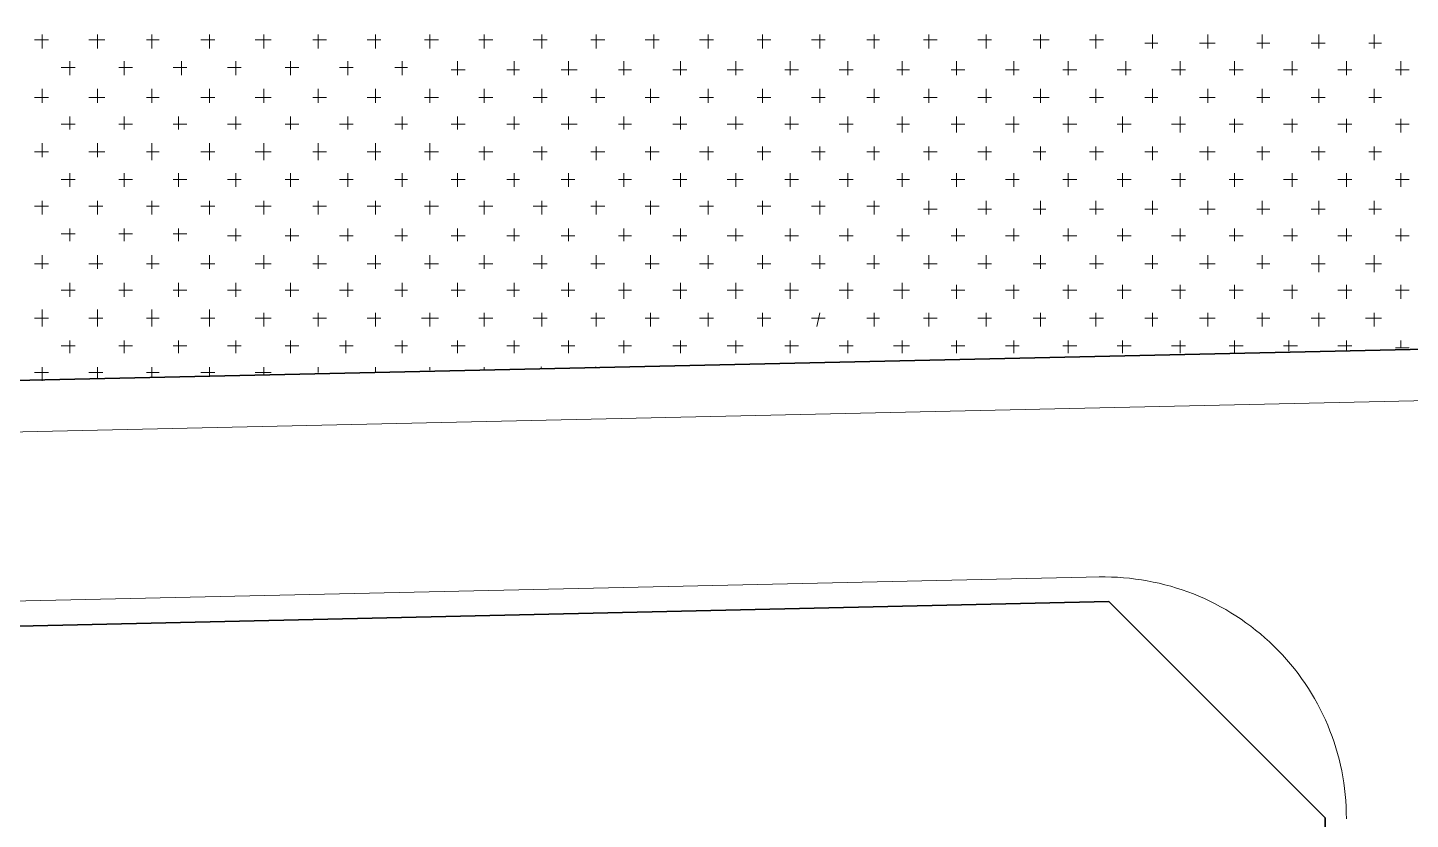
# Model space of a CAD drawing. Header units: millimetres. Extents: x -1787 to 4633, y 81 to 2259.
# Drawn here: x 989.6 to 1147.3, y 1509.3 to 1599.6 of the extents above; entities that cross this region are included whole.
import ezdxf

# ---------------------------------------------------------------- set-up
doc = ezdxf.new("R2010")
doc.units = ezdxf.units.MM
doc.header["$MEASUREMENT"] = 0
doc.layers.get('0').update_dxf_attribs({"linetype": 'CONTINUOUS'})

msp = doc.modelspace()

# ---------------------------------------------------------------- linework, layer by layer
at = {"color": 1, "linetype": 'Continuous', "lineweight": 35, "true_color": 0x000001}
for points in [[(1543.57077, 1598.22488), (698.95014, 1647.72245), (531.72863, 1598.22488), (523.33715, 1582.29323), (527.95855, 1568.0642), (553.13299, 1549.70024), (1544.5437, 1571.71267), (1551.5974, 1578.27991), (1552.57033, 1588.61724)], [(1137.61776, 1509.44546), (1112.92979, 1534.13344), (576.48319, 1521.97187), (548.26836, 1482.44679), (661.49252, 1127.45073), (690.43705, 1106.65446), (1112.68655, 1106.28961), (1137.25291, 1130.61274)]]:
    msp.add_lwpolyline(points, close=True, dxfattribs=at)
at = {"color": 3, "linetype": 'Continuous', "lineweight": 15, "true_color": 0x000003}
for points in [[(991.19253, 1597.25195), (991.19253, 1598.83296), (991.19253, 1598.83296)], [(997.51654, 1597.25195), (997.51654, 1598.83296), (997.51654, 1598.83296)], [(1003.71894, 1597.25195), (1003.71894, 1598.83296), (1003.71894, 1598.83296)], [(1010.28618, 1597.25195), (1010.28618, 1598.83296), (1010.28618, 1598.83296)], [(1016.48858, 1597.25195), (1016.48858, 1598.83296), (1016.48858, 1598.83296)], [(1022.69098, 1597.25195), (1022.69098, 1598.83296), (1022.69098, 1598.83296)], [(1029.25822, 1597.25195), (1029.25822, 1598.83296), (1029.25822, 1598.83296)], [(1035.46062, 1597.25195), (1035.46062, 1598.83296), (1035.46062, 1598.83296)], [(1041.66302, 1597.25195), (1041.66302, 1598.83296), (1041.66302, 1598.83296)], [(1048.23026, 1597.25195), (1048.23026, 1598.83296), (1048.23026, 1598.83296)], [(1054.43266, 1597.25195), (1054.43266, 1598.83296), (1054.43266, 1598.83296)], [(1060.99991, 1597.25195), (1060.99991, 1598.83296), (1060.99991, 1598.83296)], [(1067.2023, 1597.25195), (1067.2023, 1598.83296), (1067.2023, 1598.83296)], [(1073.4047, 1597.25195), (1073.4047, 1598.83296), (1073.4047, 1598.83296)], [(1079.97195, 1597.25195), (1079.97195, 1598.83296), (1079.97195, 1598.83296)], [(1086.17434, 1597.25195), (1086.17434, 1598.83296), (1086.17434, 1598.83296)], [(1092.37674, 1597.25195), (1092.37674, 1598.83296), (1092.37674, 1598.83296)], [(1098.94399, 1597.25195), (1098.94399, 1598.83296), (1098.94399, 1598.83296)], [(1105.14638, 1597.25195), (1105.14638, 1598.83296), (1105.14638, 1598.83296)], [(1111.4704, 1597.25195), (1111.4704, 1598.83296), (1111.4704, 1598.83296)], [(1117.91603, 1597.25195), (1117.91603, 1598.83296), (1117.91603, 1598.83296)], [(1124.24004, 1597.25195), (1124.24004, 1598.83296), (1124.24004, 1598.83296)], [(1130.44244, 1597.25195), (1130.44244, 1598.83296), (1130.44244, 1598.83296)], [(1136.88807, 1597.25195), (1136.88807, 1598.83296), (1136.88807, 1598.83296)], [(1143.21208, 1597.25195), (1143.21208, 1598.83296), (1143.21208, 1598.83296)], [(990.34122, 1598.22488), (991.92222, 1598.22488), (991.92222, 1598.22488)], [(996.54362, 1598.22488), (998.36785, 1598.22488), (998.36785, 1598.22488)], [(1003.11086, 1598.22488), (1004.57025, 1598.22488), (1004.57025, 1598.22488)], [(1009.31326, 1598.22488), (1010.89426, 1598.22488), (1010.89426, 1598.22488)], [(1015.51566, 1598.22488), (1017.33989, 1598.22488), (1017.33989, 1598.22488)], [(1022.0829, 1598.22488), (1023.6639, 1598.22488), (1023.6639, 1598.22488)], [(1028.2853, 1598.22488), (1029.8663, 1598.22488), (1029.8663, 1598.22488)], [(1034.85254, 1598.22488), (1036.43355, 1598.22488), (1036.43355, 1598.22488)], [(1041.05494, 1598.22488), (1042.63594, 1598.22488), (1042.63594, 1598.22488)], [(1047.25734, 1598.22488), (1048.83834, 1598.22488), (1048.83834, 1598.22488)], [(1053.82458, 1598.22488), (1055.40559, 1598.22488), (1055.40559, 1598.22488)], [(1060.02698, 1598.22488), (1061.60798, 1598.22488), (1061.60798, 1598.22488)], [(1066.22938, 1598.22488), (1067.81038, 1598.22488), (1067.81038, 1598.22488)], [(1072.79662, 1598.22488), (1074.37763, 1598.22488), (1074.37763, 1598.22488)], [(1078.99902, 1598.22488), (1080.58002, 1598.22488), (1080.58002, 1598.22488)], [(1085.32303, 1598.22488), (1086.78242, 1598.22488), (1086.78242, 1598.22488)], [(1091.76866, 1598.22488), (1093.34967, 1598.22488), (1093.34967, 1598.22488)], [(1097.97106, 1598.22488), (1099.55206, 1598.22488), (1099.55206, 1598.22488)], [(1104.29507, 1598.22488), (1106.11931, 1598.22488), (1106.11931, 1598.22488)], [(1110.7407, 1598.22488), (1112.32171, 1598.22488), (1112.32171, 1598.22488)], [(1117.06472, 1597.86003), (1118.5241, 1597.86003), (1118.5241, 1597.86003)], [(1123.26711, 1597.86003), (1125.09135, 1597.86003), (1125.09135, 1597.86003)], [(1129.83436, 1597.86003), (1131.29375, 1597.86003), (1131.29375, 1597.86003)], [(1136.03676, 1597.86003), (1137.61776, 1597.86003), (1137.61776, 1597.86003)], [(1142.604, 1597.86003), (1144.06339, 1597.86003), (1144.06339, 1597.86003)], [(994.35453, 1594.21156), (994.35453, 1595.79257), (994.35453, 1595.79257)], [(1000.55693, 1594.21156), (1000.55693, 1595.79257), (1000.55693, 1595.79257)], [(1007.12418, 1594.21156), (1007.12418, 1595.79257), (1007.12418, 1595.79257)], [(1013.32657, 1594.21156), (1013.32657, 1595.79257), (1013.32657, 1595.79257)], [(1019.52897, 1594.21156), (1019.52897, 1595.79257), (1019.52897, 1595.79257)], [(1026.09622, 1594.21156), (1026.09622, 1595.79257), (1026.09622, 1595.79257)], [(1032.29861, 1594.21156), (1032.29861, 1595.79257), (1032.29861, 1595.79257)], [(1038.62263, 1594.21156), (1038.62263, 1595.79257), (1038.62263, 1595.79257)], [(1045.06826, 1594.21156), (1045.06826, 1595.79257), (1045.06826, 1595.79257)], [(1051.27065, 1594.21156), (1051.27065, 1595.79257), (1051.27065, 1595.79257)], [(1057.59467, 1594.21156), (1057.59467, 1595.79257), (1057.59467, 1595.79257)], [(1064.0403, 1594.21156), (1064.0403, 1595.79257), (1064.0403, 1595.79257)], [(1070.36431, 1594.21156), (1070.36431, 1595.79257), (1070.36431, 1595.79257)], [(1076.56671, 1594.21156), (1076.56671, 1595.79257), (1076.56671, 1595.79257)], [(1083.13395, 1594.21156), (1083.13395, 1595.79257), (1083.13395, 1595.79257)], [(1089.33635, 1594.21156), (1089.33635, 1595.79257), (1089.33635, 1595.79257)], [(1095.53875, 1594.21156), (1095.53875, 1595.79257), (1095.53875, 1595.79257)], [(1102.10599, 1594.21156), (1102.10599, 1595.79257), (1102.10599, 1595.79257)], [(1108.30839, 1594.21156), (1108.30839, 1595.79257), (1108.30839, 1595.79257)], [(1114.87564, 1594.21156), (1114.87564, 1595.79257), (1114.87564, 1595.79257)], [(1121.07803, 1594.21156), (1121.07803, 1595.79257), (1121.07803, 1595.79257)], [(1127.28043, 1594.21156), (1127.28043, 1595.79257), (1127.28043, 1595.79257)], [(1133.84768, 1594.21156), (1133.84768, 1595.79257), (1133.84768, 1595.79257)], [(1140.05007, 1594.21156), (1140.05007, 1595.79257), (1140.05007, 1595.79257)], [(1146.25247, 1594.21156), (1146.25247, 1595.79257), (1146.25247, 1595.79257)], [(993.38161, 1595.06287), (994.96261, 1595.06287), (994.96261, 1595.06287)], [(999.94885, 1595.06287), (1001.52986, 1595.06287), (1001.52986, 1595.06287)], [(1006.15125, 1595.06287), (1007.73226, 1595.06287), (1007.73226, 1595.06287)], [(1012.35365, 1595.06287), (1013.93465, 1595.06287), (1013.93465, 1595.06287)], [(1018.92089, 1595.06287), (1020.5019, 1595.06287), (1020.5019, 1595.06287)], [(1025.12329, 1595.06287), (1026.7043, 1595.06287), (1026.7043, 1595.06287)], [(1031.44731, 1595.06287), (1032.90669, 1595.06287), (1032.90669, 1595.06287)], [(1037.89293, 1594.81964), (1039.47394, 1594.81964), (1039.47394, 1594.81964)], [(1044.21695, 1594.81964), (1045.67634, 1594.81964), (1045.67634, 1594.81964)], [(1050.41935, 1594.81964), (1052.24358, 1594.81964), (1052.24358, 1594.81964)], [(1056.98659, 1594.81964), (1058.44598, 1594.81964), (1058.44598, 1594.81964)], [(1063.18899, 1594.81964), (1064.76999, 1594.81964), (1064.76999, 1594.81964)], [(1069.39139, 1594.81964), (1071.21562, 1594.81964), (1071.21562, 1594.81964)], [(1075.95863, 1594.81964), (1077.53963, 1594.81964), (1077.53963, 1594.81964)], [(1082.16103, 1594.81964), (1083.74203, 1594.81964), (1083.74203, 1594.81964)], [(1088.72827, 1594.81964), (1090.18766, 1594.81964), (1090.18766, 1594.81964)], [(1094.93067, 1594.81964), (1096.51167, 1594.81964), (1096.51167, 1594.81964)], [(1101.13307, 1594.81964), (1102.71407, 1594.81964), (1102.71407, 1594.81964)], [(1107.70031, 1594.81964), (1109.28132, 1594.81964), (1109.28132, 1594.81964)], [(1113.90271, 1594.81964), (1115.48371, 1594.81964), (1115.48371, 1594.81964)], [(1120.10511, 1594.81964), (1121.68611, 1594.81964), (1121.68611, 1594.81964)], [(1126.67235, 1594.81964), (1128.25336, 1594.81964), (1128.25336, 1594.81964)], [(1132.87475, 1594.81964), (1134.45575, 1594.81964), (1134.45575, 1594.81964)], [(1139.07715, 1594.81964), (1140.65815, 1594.81964), (1140.65815, 1594.81964)], [(1145.64439, 1594.81964), (1147.2254, 1594.81964), (1147.2254, 1594.81964)], [(991.19253, 1591.04956), (991.19253, 1592.63056), (991.19253, 1592.63056)], [(997.51654, 1591.04956), (997.51654, 1592.63056), (997.51654, 1592.63056)], [(1003.71894, 1591.04956), (1003.71894, 1592.63056), (1003.71894, 1592.63056)], [(1010.28618, 1591.04956), (1010.28618, 1592.63056), (1010.28618, 1592.63056)], [(1016.48858, 1591.04956), (1016.48858, 1592.63056), (1016.48858, 1592.63056)], [(1022.69098, 1591.04956), (1022.69098, 1592.63056), (1022.69098, 1592.63056)], [(1029.25822, 1591.04956), (1029.25822, 1592.63056), (1029.25822, 1592.63056)], [(1035.46062, 1591.04956), (1035.46062, 1592.63056), (1035.46062, 1592.63056)], [(1041.66302, 1591.04956), (1041.66302, 1592.63056), (1041.66302, 1592.63056)], [(1048.23026, 1591.04956), (1048.23026, 1592.63056), (1048.23026, 1592.63056)], [(1054.43266, 1591.04956), (1054.43266, 1592.63056), (1054.43266, 1592.63056)], [(1060.63506, 1591.04956), (1060.63506, 1592.63056), (1060.63506, 1592.63056)], [(1067.2023, 1591.04956), (1067.2023, 1592.63056), (1067.2023, 1592.63056)], [(1073.4047, 1591.04956), (1073.4047, 1592.63056), (1073.4047, 1592.63056)], [(1079.97195, 1591.04956), (1079.97195, 1592.63056), (1079.97195, 1592.63056)], [(1086.17434, 1591.04956), (1086.17434, 1592.63056), (1086.17434, 1592.63056)], [(1092.37674, 1591.04956), (1092.37674, 1592.63056), (1092.37674, 1592.63056)], [(1098.94399, 1591.04956), (1098.94399, 1592.63056), (1098.94399, 1592.63056)], [(1105.14638, 1591.04956), (1105.14638, 1592.63056), (1105.14638, 1592.63056)], [(1111.4704, 1591.04956), (1111.4704, 1592.63056), (1111.4704, 1592.63056)], [(1117.91603, 1591.04956), (1117.91603, 1592.63056), (1117.91603, 1592.63056)], [(1124.24004, 1591.04956), (1124.24004, 1592.63056), (1124.24004, 1592.63056)], [(1130.44244, 1591.04956), (1130.44244, 1592.63056), (1130.44244, 1592.63056)], [(1136.88807, 1591.04956), (1136.88807, 1592.63056), (1136.88807, 1592.63056)], [(1143.21208, 1591.04956), (1143.21208, 1592.63056), (1143.21208, 1592.63056)], [(990.34122, 1591.65763), (991.92222, 1591.65763), (991.92222, 1591.65763)], [(996.54362, 1591.65763), (998.36785, 1591.65763), (998.36785, 1591.65763)], [(1003.11086, 1591.65763), (1004.57025, 1591.65763), (1004.57025, 1591.65763)], [(1009.31326, 1591.65763), (1010.89426, 1591.65763), (1010.89426, 1591.65763)], [(1015.51566, 1591.65763), (1017.33989, 1591.65763), (1017.33989, 1591.65763)], [(1022.0829, 1591.65763), (1023.6639, 1591.65763), (1023.6639, 1591.65763)], [(1028.2853, 1591.65763), (1029.8663, 1591.65763), (1029.8663, 1591.65763)], [(1034.85254, 1591.65763), (1036.43355, 1591.65763), (1036.43355, 1591.65763)], [(1041.05494, 1591.65763), (1042.63594, 1591.65763), (1042.63594, 1591.65763)], [(1047.25734, 1591.65763), (1048.83834, 1591.65763), (1048.83834, 1591.65763)], [(1053.82458, 1591.65763), (1055.40559, 1591.65763), (1055.40559, 1591.65763)], [(1060.02698, 1591.65763), (1061.60798, 1591.65763), (1061.60798, 1591.65763)], [(1066.22938, 1591.65763), (1067.81038, 1591.65763), (1067.81038, 1591.65763)], [(1072.79662, 1591.65763), (1074.37763, 1591.65763), (1074.37763, 1591.65763)], [(1078.99902, 1591.65763), (1080.58002, 1591.65763), (1080.58002, 1591.65763)], [(1085.32303, 1591.65763), (1086.78242, 1591.65763), (1086.78242, 1591.65763)], [(1091.76866, 1591.65763), (1093.34967, 1591.65763), (1093.34967, 1591.65763)], [(1097.97106, 1591.65763), (1099.55206, 1591.65763), (1099.55206, 1591.65763)], [(1104.29507, 1591.65763), (1106.11931, 1591.65763), (1106.11931, 1591.65763)], [(1110.7407, 1591.65763), (1112.32171, 1591.65763), (1112.32171, 1591.65763)], [(1117.06472, 1591.65763), (1118.5241, 1591.65763), (1118.5241, 1591.65763)], [(1123.26711, 1591.65763), (1125.09135, 1591.65763), (1125.09135, 1591.65763)], [(1129.83436, 1591.65763), (1131.29375, 1591.65763), (1131.29375, 1591.65763)], [(1136.03676, 1591.65763), (1137.61776, 1591.65763), (1137.61776, 1591.65763)], [(1142.604, 1591.65763), (1144.06339, 1591.65763), (1144.06339, 1591.65763)], [(994.35453, 1588.00917), (994.35453, 1589.46855), (994.35453, 1589.46855)], [(1000.55693, 1588.00917), (1000.55693, 1589.46855), (1000.55693, 1589.46855)], [(1006.75933, 1588.00917), (1006.75933, 1589.46855), (1006.75933, 1589.46855)], [(1013.32657, 1588.00917), (1013.32657, 1589.46855), (1013.32657, 1589.46855)], [(1019.52897, 1588.00917), (1019.52897, 1589.46855), (1019.52897, 1589.46855)], [(1026.09622, 1588.00917), (1026.09622, 1589.46855), (1026.09622, 1589.46855)], [(1032.29861, 1588.00917), (1032.29861, 1589.46855), (1032.29861, 1589.46855)], [(1038.62263, 1588.00917), (1038.62263, 1589.46855), (1038.62263, 1589.46855)], [(1045.06826, 1588.00917), (1045.06826, 1589.46855), (1045.06826, 1589.46855)], [(1051.27065, 1588.00917), (1051.27065, 1589.46855), (1051.27065, 1589.46855)], [(1057.59467, 1588.00917), (1057.59467, 1589.46855), (1057.59467, 1589.46855)], [(1064.0403, 1588.00917), (1064.0403, 1589.46855), (1064.0403, 1589.46855)], [(1070.36431, 1588.00917), (1070.36431, 1589.46855), (1070.36431, 1589.46855)], [(1076.56671, 1588.00917), (1076.56671, 1589.46855), (1076.56671, 1589.46855)], [(1083.13395, 1587.64432), (1083.13395, 1589.46855), (1083.13395, 1589.46855)], [(1089.33635, 1587.64432), (1089.33635, 1589.46855), (1089.33635, 1589.46855)], [(1095.53875, 1587.64432), (1095.53875, 1589.46855), (1095.53875, 1589.46855)], [(1102.10599, 1587.64432), (1102.10599, 1589.46855), (1102.10599, 1589.46855)], [(1108.30839, 1587.64432), (1108.30839, 1589.46855), (1108.30839, 1589.46855)], [(1114.51079, 1587.64432), (1114.51079, 1589.46855), (1114.51079, 1589.46855)], [(1121.07803, 1587.64432), (1121.07803, 1589.46855), (1121.07803, 1589.46855)], [(1127.28043, 1587.64432), (1127.28043, 1589.22532), (1127.28043, 1589.22532)], [(1133.84768, 1587.64432), (1133.84768, 1589.22532), (1133.84768, 1589.22532)], [(1140.05007, 1587.64432), (1140.05007, 1589.22532), (1140.05007, 1589.22532)], [(1146.25247, 1587.64432), (1146.25247, 1589.22532), (1146.25247, 1589.22532)], [(993.38161, 1588.61724), (994.96261, 1588.61724), (994.96261, 1588.61724)], [(999.94885, 1588.61724), (1001.52986, 1588.61724), (1001.52986, 1588.61724)], [(1006.15125, 1588.61724), (1007.73226, 1588.61724), (1007.73226, 1588.61724)], [(1012.35365, 1588.61724), (1013.93465, 1588.61724), (1013.93465, 1588.61724)], [(1018.92089, 1588.61724), (1020.5019, 1588.61724), (1020.5019, 1588.61724)], [(1025.12329, 1588.61724), (1026.7043, 1588.61724), (1026.7043, 1588.61724)], [(1031.44731, 1588.61724), (1032.90669, 1588.61724), (1032.90669, 1588.61724)], [(1037.89293, 1588.61724), (1039.47394, 1588.61724), (1039.47394, 1588.61724)], [(1044.21695, 1588.61724), (1045.67634, 1588.61724), (1045.67634, 1588.61724)], [(1050.41935, 1588.61724), (1052.24358, 1588.61724), (1052.24358, 1588.61724)], [(1056.98659, 1588.61724), (1058.44598, 1588.61724), (1058.44598, 1588.61724)], [(1063.18899, 1588.61724), (1064.76999, 1588.61724), (1064.76999, 1588.61724)], [(1069.39139, 1588.61724), (1071.21562, 1588.61724), (1071.21562, 1588.61724)], [(1075.95863, 1588.61724), (1077.53963, 1588.61724), (1077.53963, 1588.61724)], [(1082.16103, 1588.61724), (1083.74203, 1588.61724), (1083.74203, 1588.61724)], [(1088.72827, 1588.61724), (1090.18766, 1588.61724), (1090.18766, 1588.61724)], [(1094.93067, 1588.61724), (1096.51167, 1588.61724), (1096.51167, 1588.61724)], [(1101.13307, 1588.61724), (1102.71407, 1588.61724), (1102.71407, 1588.61724)], [(1107.70031, 1588.61724), (1109.28132, 1588.61724), (1109.28132, 1588.61724)], [(1113.90271, 1588.61724), (1115.48371, 1588.61724), (1115.48371, 1588.61724)], [(1120.10511, 1588.61724), (1121.68611, 1588.61724), (1121.68611, 1588.61724)], [(1126.67235, 1588.61724), (1128.25336, 1588.61724), (1128.25336, 1588.61724)], [(1132.87475, 1588.61724), (1134.45575, 1588.61724), (1134.45575, 1588.61724)], [(1139.07715, 1588.61724), (1140.65815, 1588.61724), (1140.65815, 1588.61724)], [(1145.64439, 1588.61724), (1147.2254, 1588.61724), (1147.2254, 1588.61724)], [(991.19253, 1584.84716), (991.19253, 1586.42816), (991.19253, 1586.42816)], [(997.51654, 1584.84716), (997.51654, 1586.42816), (997.51654, 1586.42816)], [(1003.71894, 1584.48231), (1003.71894, 1586.42816), (1003.71894, 1586.42816)], [(1010.28618, 1584.48231), (1010.28618, 1586.42816), (1010.28618, 1586.42816)], [(1016.48858, 1584.48231), (1016.48858, 1586.42816), (1016.48858, 1586.42816)], [(1022.69098, 1584.48231), (1022.69098, 1586.42816), (1022.69098, 1586.42816)], [(1029.25822, 1584.48231), (1029.25822, 1586.42816), (1029.25822, 1586.42816)], [(1035.46062, 1584.48231), (1035.46062, 1586.42816), (1035.46062, 1586.42816)], [(1041.66302, 1584.48231), (1041.66302, 1586.06331), (1041.66302, 1586.06331)], [(1048.23026, 1584.48231), (1048.23026, 1586.06331), (1048.23026, 1586.06331)], [(1054.43266, 1584.48231), (1054.43266, 1586.06331), (1054.43266, 1586.06331)], [(1060.63506, 1584.48231), (1060.63506, 1586.06331), (1060.63506, 1586.06331)], [(1067.2023, 1584.48231), (1067.2023, 1586.06331), (1067.2023, 1586.06331)], [(1073.4047, 1584.48231), (1073.4047, 1586.06331), (1073.4047, 1586.06331)], [(1079.97195, 1584.48231), (1079.97195, 1586.06331), (1079.97195, 1586.06331)], [(1086.17434, 1584.48231), (1086.17434, 1586.06331), (1086.17434, 1586.06331)], [(1092.37674, 1584.48231), (1092.37674, 1586.06331), (1092.37674, 1586.06331)], [(1098.94399, 1584.48231), (1098.94399, 1586.06331), (1098.94399, 1586.06331)], [(1105.14638, 1584.48231), (1105.14638, 1586.06331), (1105.14638, 1586.06331)], [(1111.4704, 1584.48231), (1111.4704, 1586.06331), (1111.4704, 1586.06331)], [(1117.91603, 1584.48231), (1117.91603, 1586.06331), (1117.91603, 1586.06331)], [(1124.24004, 1584.48231), (1124.24004, 1586.06331), (1124.24004, 1586.06331)], [(1130.44244, 1584.48231), (1130.44244, 1586.06331), (1130.44244, 1586.06331)], [(1136.88807, 1584.48231), (1136.88807, 1586.06331), (1136.88807, 1586.06331)], [(1143.21208, 1584.48231), (1143.21208, 1586.06331), (1143.21208, 1586.06331)], [(990.34122, 1585.45524), (991.92222, 1585.45524), (991.92222, 1585.45524)], [(996.54362, 1585.45524), (998.36785, 1585.45524), (998.36785, 1585.45524)], [(1003.11086, 1585.45524), (1004.57025, 1585.45524), (1004.57025, 1585.45524)], [(1009.31326, 1585.45524), (1010.89426, 1585.45524), (1010.89426, 1585.45524)], [(1015.51566, 1585.45524), (1017.33989, 1585.45524), (1017.33989, 1585.45524)], [(1022.0829, 1585.45524), (1023.6639, 1585.45524), (1023.6639, 1585.45524)], [(1028.2853, 1585.45524), (1029.8663, 1585.45524), (1029.8663, 1585.45524)], [(1034.85254, 1585.45524), (1036.43355, 1585.45524), (1036.43355, 1585.45524)], [(1041.05494, 1585.45524), (1042.63594, 1585.45524), (1042.63594, 1585.45524)], [(1047.25734, 1585.45524), (1048.83834, 1585.45524), (1048.83834, 1585.45524)], [(1053.82458, 1585.45524), (1055.40559, 1585.45524), (1055.40559, 1585.45524)], [(1060.02698, 1585.45524), (1061.60798, 1585.45524), (1061.60798, 1585.45524)], [(1066.22938, 1585.45524), (1067.81038, 1585.45524), (1067.81038, 1585.45524)], [(1072.79662, 1585.45524), (1074.37763, 1585.45524), (1074.37763, 1585.45524)], [(1078.99902, 1585.45524), (1080.58002, 1585.45524), (1080.58002, 1585.45524)], [(1085.32303, 1585.45524), (1086.78242, 1585.45524), (1086.78242, 1585.45524)], [(1091.76866, 1585.45524), (1093.34967, 1585.45524), (1093.34967, 1585.45524)], [(1097.97106, 1585.45524), (1099.55206, 1585.45524), (1099.55206, 1585.45524)], [(1104.29507, 1585.45524), (1105.75446, 1585.45524), (1105.75446, 1585.45524)], [(1110.7407, 1585.45524), (1112.32171, 1585.45524), (1112.32171, 1585.45524)], [(1117.06472, 1585.45524), (1118.5241, 1585.45524), (1118.5241, 1585.45524)], [(1123.26711, 1585.45524), (1125.09135, 1585.45524), (1125.09135, 1585.45524)], [(1129.83436, 1585.45524), (1131.29375, 1585.45524), (1131.29375, 1585.45524)], [(1136.03676, 1585.45524), (1137.61776, 1585.45524), (1137.61776, 1585.45524)], [(1142.604, 1585.45524), (1144.06339, 1585.45524), (1144.06339, 1585.45524)], [(994.35453, 1581.44192), (994.35453, 1583.02292), (994.35453, 1583.02292)], [(1000.55693, 1581.44192), (1000.55693, 1583.02292), (1000.55693, 1583.02292)], [(1006.75933, 1581.44192), (1006.75933, 1583.02292), (1006.75933, 1583.02292)], [(1013.32657, 1581.44192), (1013.32657, 1583.02292), (1013.32657, 1583.02292)], [(1019.52897, 1581.44192), (1019.52897, 1583.02292), (1019.52897, 1583.02292)], [(1026.09622, 1581.44192), (1026.09622, 1583.02292), (1026.09622, 1583.02292)], [(1032.29861, 1581.44192), (1032.29861, 1583.02292), (1032.29861, 1583.02292)], [(1038.62263, 1581.44192), (1038.62263, 1583.02292), (1038.62263, 1583.02292)], [(1045.06826, 1581.44192), (1045.06826, 1583.02292), (1045.06826, 1583.02292)], [(1051.27065, 1581.44192), (1051.27065, 1583.02292), (1051.27065, 1583.02292)], [(1057.59467, 1581.44192), (1057.59467, 1583.02292), (1057.59467, 1583.02292)], [(1064.0403, 1581.44192), (1064.0403, 1583.02292), (1064.0403, 1583.02292)], [(1070.36431, 1581.44192), (1070.36431, 1583.02292), (1070.36431, 1583.02292)], [(1076.56671, 1581.44192), (1076.56671, 1583.02292), (1076.56671, 1583.02292)], [(1083.13395, 1581.44192), (1083.13395, 1583.02292), (1083.13395, 1583.02292)], [(1089.33635, 1581.44192), (1089.33635, 1583.02292), (1089.33635, 1583.02292)], [(1095.53875, 1581.44192), (1095.53875, 1583.02292), (1095.53875, 1583.02292)], [(1102.10599, 1581.44192), (1102.10599, 1583.02292), (1102.10599, 1583.02292)], [(1108.30839, 1581.44192), (1108.30839, 1583.02292), (1108.30839, 1583.02292)], [(1114.51079, 1581.44192), (1114.51079, 1583.02292), (1114.51079, 1583.02292)], [(1121.07803, 1581.44192), (1121.07803, 1583.02292), (1121.07803, 1583.02292)], [(1127.28043, 1581.44192), (1127.28043, 1583.02292), (1127.28043, 1583.02292)], [(1133.84768, 1581.44192), (1133.84768, 1583.02292), (1133.84768, 1583.02292)], [(1140.05007, 1581.44192), (1140.05007, 1583.02292), (1140.05007, 1583.02292)], [(1146.25247, 1581.44192), (1146.25247, 1583.02292), (1146.25247, 1583.02292)], [(993.38161, 1582.29323), (994.96261, 1582.29323), (994.96261, 1582.29323)], [(999.94885, 1582.29323), (1001.52986, 1582.29323), (1001.52986, 1582.29323)], [(1006.15125, 1582.29323), (1007.73226, 1582.29323), (1007.73226, 1582.29323)], [(1012.35365, 1582.29323), (1013.93465, 1582.29323), (1013.93465, 1582.29323)], [(1018.92089, 1582.29323), (1020.5019, 1582.29323), (1020.5019, 1582.29323)], [(1025.12329, 1582.29323), (1026.7043, 1582.29323), (1026.7043, 1582.29323)], [(1031.44731, 1582.29323), (1032.90669, 1582.29323), (1032.90669, 1582.29323)], [(1037.89293, 1582.29323), (1039.47394, 1582.29323), (1039.47394, 1582.29323)], [(1044.21695, 1582.29323), (1045.67634, 1582.29323), (1045.67634, 1582.29323)], [(1050.41935, 1582.29323), (1052.00035, 1582.29323), (1052.00035, 1582.29323)], [(1056.98659, 1582.29323), (1058.44598, 1582.29323), (1058.44598, 1582.29323)], [(1063.18899, 1582.29323), (1064.76999, 1582.29323), (1064.76999, 1582.29323)], [(1069.39139, 1582.29323), (1071.21562, 1582.29323), (1071.21562, 1582.29323)], [(1075.95863, 1582.29323), (1077.53963, 1582.29323), (1077.53963, 1582.29323)], [(1082.16103, 1582.29323), (1083.74203, 1582.29323), (1083.74203, 1582.29323)], [(1088.72827, 1582.29323), (1090.18766, 1582.29323), (1090.18766, 1582.29323)], [(1094.93067, 1582.29323), (1096.51167, 1582.29323), (1096.51167, 1582.29323)], [(1101.13307, 1582.29323), (1102.71407, 1582.29323), (1102.71407, 1582.29323)], [(1107.70031, 1582.29323), (1109.28132, 1582.29323), (1109.28132, 1582.29323)], [(1113.90271, 1582.29323), (1115.48371, 1582.29323), (1115.48371, 1582.29323)], [(1120.10511, 1582.29323), (1121.68611, 1582.29323), (1121.68611, 1582.29323)], [(1126.67235, 1582.29323), (1128.25336, 1582.29323), (1128.25336, 1582.29323)], [(1132.87475, 1582.29323), (1134.45575, 1582.29323), (1134.45575, 1582.29323)], [(1139.07715, 1582.29323), (1140.65815, 1582.29323), (1140.65815, 1582.29323)], [(1145.64439, 1582.29323), (1147.2254, 1582.29323), (1147.2254, 1582.29323)], [(991.19253, 1578.27991), (991.19253, 1579.86092), (991.19253, 1579.86092)], [(997.51654, 1578.27991), (997.51654, 1579.86092), (997.51654, 1579.86092)], [(1003.71894, 1578.27991), (1003.71894, 1579.86092), (1003.71894, 1579.86092)], [(1010.28618, 1578.27991), (1010.28618, 1579.86092), (1010.28618, 1579.86092)], [(1016.48858, 1578.27991), (1016.48858, 1579.86092), (1016.48858, 1579.86092)], [(1022.69098, 1578.27991), (1022.69098, 1579.86092), (1022.69098, 1579.86092)], [(1029.25822, 1578.27991), (1029.25822, 1579.86092), (1029.25822, 1579.86092)], [(1035.46062, 1578.27991), (1035.46062, 1579.86092), (1035.46062, 1579.86092)], [(1041.66302, 1578.27991), (1041.66302, 1579.86092), (1041.66302, 1579.86092)], [(1048.23026, 1578.27991), (1048.23026, 1579.86092), (1048.23026, 1579.86092)], [(1054.43266, 1578.27991), (1054.43266, 1579.86092), (1054.43266, 1579.86092)], [(1060.63506, 1578.27991), (1060.63506, 1579.86092), (1060.63506, 1579.86092)], [(1067.2023, 1578.27991), (1067.2023, 1579.86092), (1067.2023, 1579.86092)], [(1073.4047, 1578.27991), (1073.4047, 1579.86092), (1073.4047, 1579.86092)], [(1079.97195, 1578.27991), (1079.97195, 1579.86092), (1079.97195, 1579.86092)], [(1086.17434, 1578.27991), (1086.17434, 1579.86092), (1086.17434, 1579.86092)], [(1092.37674, 1578.27991), (1092.37674, 1579.86092), (1092.37674, 1579.86092)], [(1098.94399, 1578.27991), (1098.94399, 1579.86092), (1098.94399, 1579.86092)], [(1105.14638, 1578.27991), (1105.14638, 1579.86092), (1105.14638, 1579.86092)], [(1111.4704, 1578.27991), (1111.4704, 1579.86092), (1111.4704, 1579.86092)], [(1117.91603, 1578.27991), (1117.91603, 1579.86092), (1117.91603, 1579.86092)], [(1124.24004, 1578.27991), (1124.24004, 1579.86092), (1124.24004, 1579.86092)], [(1130.44244, 1578.27991), (1130.44244, 1579.86092), (1130.44244, 1579.86092)], [(1136.88807, 1578.27991), (1136.88807, 1579.86092), (1136.88807, 1579.86092)], [(1143.21208, 1578.27991), (1143.21208, 1579.86092), (1143.21208, 1579.86092)], [(990.34122, 1579.25284), (991.92222, 1579.25284), (991.92222, 1579.25284)], [(996.54362, 1579.25284), (998.12462, 1579.25284), (998.12462, 1579.25284)], [(1003.11086, 1579.25284), (1004.57025, 1579.25284), (1004.57025, 1579.25284)], [(1009.31326, 1579.25284), (1010.89426, 1579.25284), (1010.89426, 1579.25284)], [(1015.51566, 1579.25284), (1017.33989, 1579.25284), (1017.33989, 1579.25284)], [(1022.0829, 1579.25284), (1023.6639, 1579.25284), (1023.6639, 1579.25284)], [(1028.2853, 1579.25284), (1029.8663, 1579.25284), (1029.8663, 1579.25284)], [(1034.85254, 1579.25284), (1036.43355, 1579.25284), (1036.43355, 1579.25284)], [(1041.05494, 1579.25284), (1042.63594, 1579.25284), (1042.63594, 1579.25284)], [(1047.25734, 1579.25284), (1048.83834, 1579.25284), (1048.83834, 1579.25284)], [(1053.82458, 1579.25284), (1055.40559, 1579.25284), (1055.40559, 1579.25284)], [(1060.02698, 1579.25284), (1061.60798, 1579.25284), (1061.60798, 1579.25284)], [(1066.22938, 1579.25284), (1067.81038, 1579.25284), (1067.81038, 1579.25284)], [(1072.79662, 1579.25284), (1074.37763, 1579.25284), (1074.37763, 1579.25284)], [(1078.99902, 1579.25284), (1080.58002, 1579.25284), (1080.58002, 1579.25284)], [(1085.32303, 1579.25284), (1086.78242, 1579.25284), (1086.78242, 1579.25284)], [(1091.76866, 1578.88799), (1093.34967, 1578.88799), (1093.34967, 1578.88799)], [(1097.97106, 1578.88799), (1099.55206, 1578.88799), (1099.55206, 1578.88799)], [(1104.29507, 1578.88799), (1105.75446, 1578.88799), (1105.75446, 1578.88799)], [(1110.7407, 1578.88799), (1112.32171, 1578.88799), (1112.32171, 1578.88799)], [(1117.06472, 1578.88799), (1118.5241, 1578.88799), (1118.5241, 1578.88799)], [(1123.26711, 1578.88799), (1125.09135, 1578.88799), (1125.09135, 1578.88799)], [(1129.83436, 1578.88799), (1131.29375, 1578.88799), (1131.29375, 1578.88799)], [(1136.03676, 1578.88799), (1137.61776, 1578.88799), (1137.61776, 1578.88799)], [(1142.604, 1578.88799), (1144.06339, 1578.88799), (1144.06339, 1578.88799)], [(994.35453, 1575.23952), (994.35453, 1576.69891), (994.35453, 1576.69891)], [(1000.55693, 1575.23952), (1000.55693, 1576.69891), (1000.55693, 1576.69891)], [(1006.75933, 1575.23952), (1006.75933, 1576.69891), (1006.75933, 1576.69891)], [(1013.32657, 1575.23952), (1013.32657, 1576.69891), (1013.32657, 1576.69891)], [(1019.52897, 1575.23952), (1019.52897, 1576.69891), (1019.52897, 1576.69891)], [(1026.09622, 1575.23952), (1026.09622, 1576.69891), (1026.09622, 1576.69891)], [(1032.29861, 1575.23952), (1032.29861, 1576.69891), (1032.29861, 1576.69891)], [(1038.62263, 1575.23952), (1038.62263, 1576.69891), (1038.62263, 1576.69891)], [(1045.06826, 1575.23952), (1045.06826, 1576.69891), (1045.06826, 1576.69891)], [(1051.27065, 1575.23952), (1051.27065, 1576.69891), (1051.27065, 1576.69891)], [(1057.59467, 1575.23952), (1057.59467, 1576.69891), (1057.59467, 1576.69891)], [(1064.0403, 1575.23952), (1064.0403, 1576.69891), (1064.0403, 1576.69891)], [(1070.36431, 1575.23952), (1070.36431, 1576.69891), (1070.36431, 1576.69891)], [(1076.56671, 1575.23952), (1076.56671, 1576.69891), (1076.56671, 1576.69891)], [(1083.13395, 1575.23952), (1083.13395, 1576.69891), (1083.13395, 1576.69891)], [(1089.33635, 1575.23952), (1089.33635, 1576.69891), (1089.33635, 1576.69891)], [(1095.53875, 1575.23952), (1095.53875, 1576.69891), (1095.53875, 1576.69891)], [(1102.10599, 1575.23952), (1102.10599, 1576.69891), (1102.10599, 1576.69891)], [(1108.30839, 1575.23952), (1108.30839, 1576.69891), (1108.30839, 1576.69891)], [(1114.51079, 1575.23952), (1114.51079, 1576.69891), (1114.51079, 1576.69891)], [(1121.07803, 1575.23952), (1121.07803, 1576.69891), (1121.07803, 1576.69891)], [(1127.28043, 1575.23952), (1127.28043, 1576.69891), (1127.28043, 1576.69891)], [(1133.84768, 1575.23952), (1133.84768, 1576.69891), (1133.84768, 1576.69891)], [(1140.05007, 1575.23952), (1140.05007, 1576.69891), (1140.05007, 1576.69891)], [(1146.25247, 1575.23952), (1146.25247, 1576.69891), (1146.25247, 1576.69891)], [(993.38161, 1576.09083), (994.96261, 1576.09083), (994.96261, 1576.09083)], [(999.94885, 1576.09083), (1001.52986, 1576.09083), (1001.52986, 1576.09083)], [(1006.15125, 1576.09083), (1007.73226, 1576.09083), (1007.73226, 1576.09083)], [(1012.35365, 1575.8476), (1013.93465, 1575.8476), (1013.93465, 1575.8476)], [(1018.92089, 1575.8476), (1020.5019, 1575.8476), (1020.5019, 1575.8476)], [(1025.12329, 1575.8476), (1026.7043, 1575.8476), (1026.7043, 1575.8476)], [(1031.44731, 1575.8476), (1032.90669, 1575.8476), (1032.90669, 1575.8476)], [(1037.89293, 1575.8476), (1039.47394, 1575.8476), (1039.47394, 1575.8476)], [(1044.21695, 1575.8476), (1045.67634, 1575.8476), (1045.67634, 1575.8476)], [(1050.41935, 1575.8476), (1052.00035, 1575.8476), (1052.00035, 1575.8476)], [(1056.98659, 1575.8476), (1058.44598, 1575.8476), (1058.44598, 1575.8476)], [(1063.18899, 1575.8476), (1064.76999, 1575.8476), (1064.76999, 1575.8476)], [(1069.39139, 1575.8476), (1071.21562, 1575.8476), (1071.21562, 1575.8476)], [(1075.95863, 1575.8476), (1077.53963, 1575.8476), (1077.53963, 1575.8476)], [(1082.16103, 1575.8476), (1083.74203, 1575.8476), (1083.74203, 1575.8476)], [(1088.72827, 1575.8476), (1090.18766, 1575.8476), (1090.18766, 1575.8476)], [(1094.93067, 1575.8476), (1096.51167, 1575.8476), (1096.51167, 1575.8476)], [(1101.13307, 1575.8476), (1102.71407, 1575.8476), (1102.71407, 1575.8476)], [(1107.70031, 1575.8476), (1109.28132, 1575.8476), (1109.28132, 1575.8476)], [(1113.90271, 1575.8476), (1115.48371, 1575.8476), (1115.48371, 1575.8476)], [(1120.10511, 1575.8476), (1121.68611, 1575.8476), (1121.68611, 1575.8476)], [(1126.67235, 1575.8476), (1128.25336, 1575.8476), (1128.25336, 1575.8476)], [(1132.87475, 1575.8476), (1134.45575, 1575.8476), (1134.45575, 1575.8476)], [(1139.07715, 1575.8476), (1140.65815, 1575.8476), (1140.65815, 1575.8476)], [(1145.64439, 1575.8476), (1147.2254, 1575.8476), (1147.2254, 1575.8476)], [(991.19253, 1572.07752), (991.19253, 1573.65852), (991.19253, 1573.65852)], [(997.51654, 1572.07752), (997.51654, 1573.65852), (997.51654, 1573.65852)], [(1003.71894, 1572.07752), (1003.71894, 1573.65852), (1003.71894, 1573.65852)], [(1010.28618, 1572.07752), (1010.28618, 1573.65852), (1010.28618, 1573.65852)], [(1016.48858, 1572.07752), (1016.48858, 1573.65852), (1016.48858, 1573.65852)], [(1022.69098, 1572.07752), (1022.69098, 1573.65852), (1022.69098, 1573.65852)], [(1029.25822, 1572.07752), (1029.25822, 1573.65852), (1029.25822, 1573.65852)], [(1035.46062, 1572.07752), (1035.46062, 1573.65852), (1035.46062, 1573.65852)], [(1041.66302, 1572.07752), (1041.66302, 1573.65852), (1041.66302, 1573.65852)], [(1048.23026, 1572.07752), (1048.23026, 1573.65852), (1048.23026, 1573.65852)], [(1054.43266, 1572.07752), (1054.43266, 1573.65852), (1054.43266, 1573.65852)], [(1060.63506, 1572.07752), (1060.63506, 1573.65852), (1060.63506, 1573.65852)], [(1067.2023, 1572.07752), (1067.2023, 1573.65852), (1067.2023, 1573.65852)], [(1073.4047, 1572.07752), (1073.4047, 1573.65852), (1073.4047, 1573.65852)], [(1079.97195, 1572.07752), (1079.97195, 1573.65852), (1079.97195, 1573.65852)], [(1086.17434, 1572.07752), (1086.17434, 1573.65852), (1086.17434, 1573.65852)], [(1092.37674, 1572.07752), (1092.37674, 1573.65852), (1092.37674, 1573.65852)], [(1098.94399, 1572.07752), (1098.94399, 1573.65852), (1098.94399, 1573.65852)], [(1105.14638, 1572.07752), (1105.14638, 1573.65852), (1105.14638, 1573.65852)], [(1111.4704, 1572.07752), (1111.4704, 1573.65852), (1111.4704, 1573.65852)], [(1117.91603, 1572.07752), (1117.91603, 1573.65852), (1117.91603, 1573.65852)], [(1124.24004, 1572.07752), (1124.24004, 1573.65852), (1124.24004, 1573.65852)], [(1130.44244, 1572.07752), (1130.44244, 1573.65852), (1130.44244, 1573.65852)], [(1136.88807, 1571.71267), (1136.88807, 1573.65852), (1136.88807, 1573.65852)], [(1143.21208, 1571.71267), (1143.21208, 1573.65852), (1143.21208, 1573.65852)], [(990.34122, 1572.68559), (991.92222, 1572.68559), (991.92222, 1572.68559)], [(996.54362, 1572.68559), (998.12462, 1572.68559), (998.12462, 1572.68559)], [(1003.11086, 1572.68559), (1004.57025, 1572.68559), (1004.57025, 1572.68559)], [(1009.31326, 1572.68559), (1010.89426, 1572.68559), (1010.89426, 1572.68559)], [(1015.51566, 1572.68559), (1017.33989, 1572.68559), (1017.33989, 1572.68559)], [(1022.0829, 1572.68559), (1023.6639, 1572.68559), (1023.6639, 1572.68559)], [(1028.2853, 1572.68559), (1029.8663, 1572.68559), (1029.8663, 1572.68559)], [(1034.85254, 1572.68559), (1036.43355, 1572.68559), (1036.43355, 1572.68559)], [(1041.05494, 1572.68559), (1042.63594, 1572.68559), (1042.63594, 1572.68559)], [(1047.25734, 1572.68559), (1048.83834, 1572.68559), (1048.83834, 1572.68559)], [(1053.82458, 1572.68559), (1055.40559, 1572.68559), (1055.40559, 1572.68559)], [(1060.02698, 1572.68559), (1061.60798, 1572.68559), (1061.60798, 1572.68559)], [(1066.22938, 1572.68559), (1067.81038, 1572.68559), (1067.81038, 1572.68559)], [(1072.79662, 1572.68559), (1074.37763, 1572.68559), (1074.37763, 1572.68559)], [(1078.99902, 1572.68559), (1080.58002, 1572.68559), (1080.58002, 1572.68559)], [(1085.32303, 1572.68559), (1086.78242, 1572.68559), (1086.78242, 1572.68559)], [(1091.76866, 1572.68559), (1093.34967, 1572.68559), (1093.34967, 1572.68559)], [(1097.97106, 1572.68559), (1099.55206, 1572.68559), (1099.55206, 1572.68559)], [(1104.29507, 1572.68559), (1105.75446, 1572.68559), (1105.75446, 1572.68559)], [(1110.7407, 1572.68559), (1112.32171, 1572.68559), (1112.32171, 1572.68559)], [(1117.06472, 1572.68559), (1118.5241, 1572.68559), (1118.5241, 1572.68559)], [(1123.26711, 1572.68559), (1125.09135, 1572.68559), (1125.09135, 1572.68559)], [(1129.83436, 1572.68559), (1131.29375, 1572.68559), (1131.29375, 1572.68559)], [(1136.03676, 1572.68559), (1137.61776, 1572.68559), (1137.61776, 1572.68559)], [(1142.23915, 1572.68559), (1144.06339, 1572.68559), (1144.06339, 1572.68559)], [(994.35453, 1568.91551), (994.35453, 1570.49651), (994.35453, 1570.49651)], [(1000.55693, 1568.91551), (1000.55693, 1570.49651), (1000.55693, 1570.49651)], [(1006.75933, 1568.91551), (1006.75933, 1570.49651), (1006.75933, 1570.49651)], [(1013.32657, 1568.91551), (1013.32657, 1570.49651), (1013.32657, 1570.49651)], [(1019.52897, 1568.91551), (1019.52897, 1570.49651), (1019.52897, 1570.49651)], [(1026.09622, 1568.91551), (1026.09622, 1570.49651), (1026.09622, 1570.49651)], [(1032.29861, 1568.91551), (1032.29861, 1570.49651), (1032.29861, 1570.49651)], [(1038.62263, 1568.91551), (1038.62263, 1570.49651), (1038.62263, 1570.49651)], [(1045.06826, 1568.91551), (1045.06826, 1570.49651), (1045.06826, 1570.49651)], [(1051.27065, 1568.91551), (1051.27065, 1570.49651), (1051.27065, 1570.49651)], [(1057.59467, 1568.67228), (1057.59467, 1570.49651), (1057.59467, 1570.49651)], [(1064.0403, 1568.67228), (1064.0403, 1570.49651), (1064.0403, 1570.49651)], [(1070.36431, 1568.67228), (1070.36431, 1570.49651), (1070.36431, 1570.49651)], [(1076.56671, 1568.67228), (1076.56671, 1570.49651), (1076.56671, 1570.49651)], [(1083.13395, 1568.67228), (1083.13395, 1570.49651), (1083.13395, 1570.49651)], [(1089.33635, 1568.67228), (1089.33635, 1570.49651), (1089.33635, 1570.49651)], [(1095.53875, 1568.67228), (1095.53875, 1570.25328), (1095.53875, 1570.25328)], [(1102.10599, 1568.67228), (1102.10599, 1570.25328), (1102.10599, 1570.25328)], [(1108.30839, 1568.67228), (1108.30839, 1570.25328), (1108.30839, 1570.25328)], [(1114.51079, 1568.67228), (1114.51079, 1570.25328), (1114.51079, 1570.25328)], [(1121.07803, 1568.67228), (1121.07803, 1570.25328), (1121.07803, 1570.25328)], [(1127.28043, 1568.67228), (1127.28043, 1570.25328), (1127.28043, 1570.25328)], [(1133.84768, 1568.67228), (1133.84768, 1570.25328), (1133.84768, 1570.25328)], [(1140.05007, 1568.67228), (1140.05007, 1570.25328), (1140.05007, 1570.25328)], [(1146.25247, 1568.67228), (1146.25247, 1570.25328), (1146.25247, 1570.25328)], [(993.38161, 1569.6452), (994.96261, 1569.6452), (994.96261, 1569.6452)], [(999.94885, 1569.6452), (1001.52986, 1569.6452), (1001.52986, 1569.6452)], [(1006.15125, 1569.6452), (1007.73226, 1569.6452), (1007.73226, 1569.6452)], [(1012.35365, 1569.6452), (1013.93465, 1569.6452), (1013.93465, 1569.6452)], [(1018.92089, 1569.6452), (1020.5019, 1569.6452), (1020.5019, 1569.6452)], [(1025.12329, 1569.6452), (1026.7043, 1569.6452), (1026.7043, 1569.6452)], [(1031.44731, 1569.6452), (1032.90669, 1569.6452), (1032.90669, 1569.6452)], [(1037.89293, 1569.6452), (1039.47394, 1569.6452), (1039.47394, 1569.6452)], [(1044.21695, 1569.6452), (1045.67634, 1569.6452), (1045.67634, 1569.6452)], [(1050.41935, 1569.6452), (1052.00035, 1569.6452), (1052.00035, 1569.6452)], [(1056.98659, 1569.6452), (1058.44598, 1569.6452), (1058.44598, 1569.6452)], [(1063.18899, 1569.6452), (1064.76999, 1569.6452), (1064.76999, 1569.6452)], [(1069.39139, 1569.6452), (1071.21562, 1569.6452), (1071.21562, 1569.6452)], [(1075.95863, 1569.6452), (1077.53963, 1569.6452), (1077.53963, 1569.6452)], [(1082.16103, 1569.6452), (1083.74203, 1569.6452), (1083.74203, 1569.6452)], [(1088.36343, 1569.6452), (1090.18766, 1569.6452), (1090.18766, 1569.6452)], [(1094.93067, 1569.6452), (1096.51167, 1569.6452), (1096.51167, 1569.6452)], [(1101.13307, 1569.6452), (1102.71407, 1569.6452), (1102.71407, 1569.6452)], [(1107.70031, 1569.6452), (1109.28132, 1569.6452), (1109.28132, 1569.6452)], [(1113.90271, 1569.6452), (1115.48371, 1569.6452), (1115.48371, 1569.6452)], [(1120.10511, 1569.6452), (1121.68611, 1569.6452), (1121.68611, 1569.6452)], [(1126.67235, 1569.6452), (1128.25336, 1569.6452), (1128.25336, 1569.6452)], [(1132.87475, 1569.6452), (1134.45575, 1569.6452), (1134.45575, 1569.6452)], [(1139.07715, 1569.6452), (1140.65815, 1569.6452), (1140.65815, 1569.6452)], [(1145.64439, 1569.6452), (1147.2254, 1569.6452), (1147.2254, 1569.6452)], [(991.19253, 1565.51027), (991.19253, 1567.45612), (991.19253, 1567.45612)], [(997.51654, 1565.51027), (997.51654, 1567.45612), (997.51654, 1567.45612)], [(1003.71894, 1565.51027), (1003.71894, 1567.45612), (1003.71894, 1567.45612)], [(1010.28618, 1565.51027), (1010.28618, 1567.45612), (1010.28618, 1567.45612)], [(1016.48858, 1565.51027), (1016.48858, 1567.09127), (1016.48858, 1567.09127)], [(1022.69098, 1565.51027), (1022.69098, 1567.09127), (1022.69098, 1567.09127)], [(1029.25822, 1565.51027), (1029.25822, 1567.09127), (1029.25822, 1567.09127)], [(1035.46062, 1565.51027), (1035.46062, 1567.09127), (1035.46062, 1567.09127)], [(1041.66302, 1565.51027), (1041.66302, 1567.09127), (1041.66302, 1567.09127)], [(1048.23026, 1565.51027), (1048.23026, 1567.09127), (1048.23026, 1567.09127)], [(1054.43266, 1565.51027), (1054.43266, 1567.09127), (1054.43266, 1567.09127)], [(1060.63506, 1565.51027), (1060.63506, 1567.09127), (1060.63506, 1567.09127)], [(1067.2023, 1565.51027), (1067.2023, 1567.09127), (1067.2023, 1567.09127)], [(1073.4047, 1565.51027), (1073.4047, 1567.09127), (1073.4047, 1567.09127)], [(1079.6071, 1565.51027), (1079.97195, 1567.09127), (1079.97195, 1567.09127)], [(1086.17434, 1565.51027), (1086.17434, 1567.09127), (1086.17434, 1567.09127)], [(1092.37674, 1565.51027), (1092.37674, 1567.09127), (1092.37674, 1567.09127)], [(1098.94399, 1565.51027), (1098.94399, 1567.09127), (1098.94399, 1567.09127)], [(1105.14638, 1565.51027), (1105.14638, 1567.09127), (1105.14638, 1567.09127)], [(1111.4704, 1565.51027), (1111.4704, 1567.09127), (1111.4704, 1567.09127)], [(1117.91603, 1565.51027), (1117.91603, 1567.09127), (1117.91603, 1567.09127)], [(1124.24004, 1565.51027), (1124.24004, 1567.09127), (1124.24004, 1567.09127)], [(1130.44244, 1565.51027), (1130.44244, 1567.09127), (1130.44244, 1567.09127)], [(1136.88807, 1565.51027), (1136.88807, 1567.09127), (1136.88807, 1567.09127)], [(1143.21208, 1565.51027), (1143.21208, 1567.09127), (1143.21208, 1567.09127)], [(990.34122, 1566.4832), (991.92222, 1566.4832), (991.92222, 1566.4832)], [(996.54362, 1566.4832), (998.12462, 1566.4832), (998.12462, 1566.4832)], [(1003.11086, 1566.4832), (1004.57025, 1566.4832), (1004.57025, 1566.4832)], [(1009.31326, 1566.4832), (1010.89426, 1566.4832), (1010.89426, 1566.4832)], [(1015.51566, 1566.4832), (1017.33989, 1566.4832), (1017.33989, 1566.4832)], [(1022.0829, 1566.4832), (1023.6639, 1566.4832), (1023.6639, 1566.4832)], [(1028.2853, 1566.4832), (1029.8663, 1566.4832), (1029.8663, 1566.4832)], [(1034.4877, 1566.4832), (1036.43355, 1566.4832), (1036.43355, 1566.4832)], [(1041.05494, 1566.4832), (1042.63594, 1566.4832), (1042.63594, 1566.4832)], [(1047.25734, 1566.4832), (1048.83834, 1566.4832), (1048.83834, 1566.4832)], [(1053.82458, 1566.4832), (1055.40559, 1566.4832), (1055.40559, 1566.4832)], [(1060.02698, 1566.4832), (1061.60798, 1566.4832), (1061.60798, 1566.4832)], [(1066.22938, 1566.4832), (1067.81038, 1566.4832), (1067.81038, 1566.4832)], [(1072.79662, 1566.4832), (1074.37763, 1566.4832), (1074.37763, 1566.4832)], [(1078.99902, 1566.4832), (1080.58002, 1566.4832), (1080.58002, 1566.4832)], [(1085.32303, 1566.4832), (1086.78242, 1566.4832), (1086.78242, 1566.4832)], [(1091.76866, 1566.4832), (1093.34967, 1566.4832), (1093.34967, 1566.4832)], [(1097.97106, 1566.4832), (1099.55206, 1566.4832), (1099.55206, 1566.4832)], [(1104.29507, 1566.4832), (1105.75446, 1566.4832), (1105.75446, 1566.4832)], [(1110.7407, 1566.4832), (1112.32171, 1566.4832), (1112.32171, 1566.4832)], [(1117.06472, 1566.4832), (1118.5241, 1566.4832), (1118.5241, 1566.4832)], [(1123.26711, 1566.4832), (1125.09135, 1566.4832), (1125.09135, 1566.4832)], [(1129.83436, 1566.4832), (1131.29375, 1566.4832), (1131.29375, 1566.4832)], [(1136.03676, 1566.4832), (1137.61776, 1566.4832), (1137.61776, 1566.4832)], [(1142.23915, 1566.4832), (1144.06339, 1566.4832), (1144.06339, 1566.4832)], [(994.35453, 1562.46988), (994.35453, 1563.92927), (994.35453, 1563.92927)], [(1000.55693, 1562.46988), (1000.55693, 1563.92927), (1000.55693, 1563.92927)], [(1006.75933, 1562.46988), (1006.75933, 1563.92927), (1006.75933, 1563.92927)], [(1013.32657, 1562.46988), (1013.32657, 1563.92927), (1013.32657, 1563.92927)], [(1019.52897, 1562.46988), (1019.52897, 1563.92927), (1019.52897, 1563.92927)], [(1025.85299, 1562.46988), (1025.85299, 1563.92927), (1025.85299, 1563.92927)], [(1032.29861, 1562.46988), (1032.29861, 1563.92927), (1032.29861, 1563.92927)], [(1038.62263, 1562.46988), (1038.62263, 1563.92927), (1038.62263, 1563.92927)], [(1045.06826, 1562.46988), (1045.06826, 1563.92927), (1045.06826, 1563.92927)], [(1051.27065, 1562.46988), (1051.27065, 1563.92927), (1051.27065, 1563.92927)], [(1057.59467, 1562.46988), (1057.59467, 1563.92927), (1057.59467, 1563.92927)], [(1064.0403, 1562.46988), (1064.0403, 1563.92927), (1064.0403, 1563.92927)], [(1070.36431, 1562.46988), (1070.36431, 1563.92927), (1070.36431, 1563.92927)], [(1076.56671, 1562.46988), (1076.56671, 1563.92927), (1076.56671, 1563.92927)], [(1083.13395, 1562.46988), (1083.13395, 1563.92927), (1083.13395, 1563.92927)], [(1089.33635, 1562.46988), (1089.33635, 1563.92927), (1089.33635, 1563.92927)], [(1095.53875, 1562.46988), (1095.53875, 1563.92927), (1095.53875, 1563.92927)], [(1102.10599, 1562.46988), (1102.10599, 1563.92927), (1102.10599, 1563.92927)], [(1108.30839, 1562.46988), (1108.30839, 1563.92927), (1108.30839, 1563.92927)], [(1114.51079, 1562.46988), (1114.51079, 1563.92927), (1114.51079, 1563.92927)], [(1121.07803, 1562.46988), (1121.07803, 1563.92927), (1121.07803, 1563.92927)], [(1127.28043, 1562.46988), (1127.28043, 1563.92927), (1127.28043, 1563.92927)], [(1133.48283, 1562.71311), (1133.48283, 1563.92927), (1133.48283, 1563.92927)], [(1140.05007, 1562.71311), (1140.05007, 1563.92927), (1140.05007, 1563.92927)], [(1146.25247, 1563.07796), (1146.25247, 1563.92927), (1146.25247, 1563.92927)], [(993.38161, 1563.32119), (994.96261, 1563.32119), (994.96261, 1563.32119)], [(999.94885, 1563.32119), (1001.52986, 1563.32119), (1001.52986, 1563.32119)], [(1006.15125, 1563.32119), (1007.73226, 1563.32119), (1007.73226, 1563.32119)], [(1012.35365, 1563.32119), (1013.93465, 1563.32119), (1013.93465, 1563.32119)], [(1018.92089, 1563.32119), (1020.5019, 1563.32119), (1020.5019, 1563.32119)], [(1025.12329, 1563.32119), (1026.7043, 1563.32119), (1026.7043, 1563.32119)], [(1031.44731, 1563.32119), (1032.90669, 1563.32119), (1032.90669, 1563.32119)], [(1037.89293, 1563.32119), (1039.47394, 1563.32119), (1039.47394, 1563.32119)], [(1044.21695, 1563.32119), (1045.67634, 1563.32119), (1045.67634, 1563.32119)], [(1050.41935, 1563.32119), (1052.00035, 1563.32119), (1052.00035, 1563.32119)], [(1056.98659, 1563.32119), (1058.44598, 1563.32119), (1058.44598, 1563.32119)], [(1063.18899, 1563.32119), (1064.76999, 1563.32119), (1064.76999, 1563.32119)], [(1069.39139, 1563.32119), (1071.21562, 1563.32119), (1071.21562, 1563.32119)], [(1075.95863, 1563.32119), (1077.53963, 1563.32119), (1077.53963, 1563.32119)], [(1082.16103, 1563.32119), (1083.74203, 1563.32119), (1083.74203, 1563.32119)], [(1088.36343, 1563.32119), (1090.18766, 1563.32119), (1090.18766, 1563.32119)], [(1094.93067, 1563.32119), (1096.51167, 1563.32119), (1096.51167, 1563.32119)], [(1101.13307, 1563.32119), (1102.71407, 1563.32119), (1102.71407, 1563.32119)], [(1107.70031, 1563.32119), (1109.28132, 1563.32119), (1109.28132, 1563.32119)], [(1113.90271, 1563.32119), (1115.48371, 1563.32119), (1115.48371, 1563.32119)], [(1120.10511, 1563.32119), (1121.68611, 1563.32119), (1121.68611, 1563.32119)], [(1126.67235, 1563.32119), (1128.25336, 1563.32119), (1128.25336, 1563.32119)], [(1132.87475, 1563.32119), (1134.45575, 1563.32119), (1134.45575, 1563.32119)], [(1139.07715, 1563.32119), (1140.65815, 1563.32119), (1140.65815, 1563.32119)], [(1145.64439, 1563.07796), (1147.2254, 1563.07796), (1147.2254, 1563.07796)], [(991.19253, 1559.30787), (991.19253, 1560.88888), (991.19253, 1560.88888)], [(997.51654, 1559.67272), (997.51654, 1560.88888), (997.51654, 1560.88888)], [(1003.71894, 1559.67272), (1003.71894, 1560.88888), (1003.71894, 1560.88888)], [(1010.28618, 1559.91595), (1010.28618, 1560.88888), (1010.28618, 1560.88888)], [(1016.48858, 1559.91595), (1016.48858, 1560.88888), (1016.48858, 1560.88888)], [(1022.69098, 1560.2808), (1022.69098, 1560.88888), (1022.69098, 1560.88888)], [(1029.25822, 1560.2808), (1029.25822, 1560.88888), (1029.25822, 1560.88888)], [(1035.46062, 1560.52403), (1035.46062, 1560.88888), (1035.46062, 1560.88888)], [(1041.66302, 1560.52403), (1041.66302, 1560.88888), (1041.66302, 1560.88888)], [(1048.23026, 1560.88888), (1048.10865, 1560.88888), (1048.10865, 1560.88888)], [(1054.43266, 1560.88888), (1054.31105, 1560.88888), (1054.31105, 1560.88888)], [(990.34122, 1560.2808), (991.92222, 1560.2808), (991.92222, 1560.2808)], [(996.54362, 1560.2808), (998.12462, 1560.2808), (998.12462, 1560.2808)], [(1003.11086, 1560.2808), (1004.57025, 1560.2808), (1004.57025, 1560.2808)], [(1009.31326, 1560.2808), (1010.89426, 1560.2808), (1010.89426, 1560.2808)], [(1015.51566, 1560.2808), (1017.33989, 1560.2808), (1017.33989, 1560.2808)]]:
    msp.add_lwpolyline(points, dxfattribs=at)
at = {"color": 5, "linetype": 'Continuous', "lineweight": 20, "true_color": 0x000005}
for points in [[(1543.814, 1565.87512), (551.91683, 1543.74107), (551.91683, 1543.74107)], [(576.84804, 1525.01226), (1112.07848, 1536.9306), (1112.07848, 1536.9306)]]:
    msp.add_lwpolyline(points, dxfattribs=at)
msp.add_open_spline([(1140.05007, 1509.32385), (1140.05007, 1516.7424), (1137.1313, 1523.79611), (1131.78021, 1529.02558), (1131.78021, 1529.02558), (1126.42912, 1534.25505), (1119.2538, 1537.05221), (1111.83524, 1536.9306)], degree=3, knots=[0, 0, 0, 0, 0.125, 0.125, 0.125, 0.125001, 1, 1, 1, 1], dxfattribs=at)

doc.saveas('drawing.dxf')
